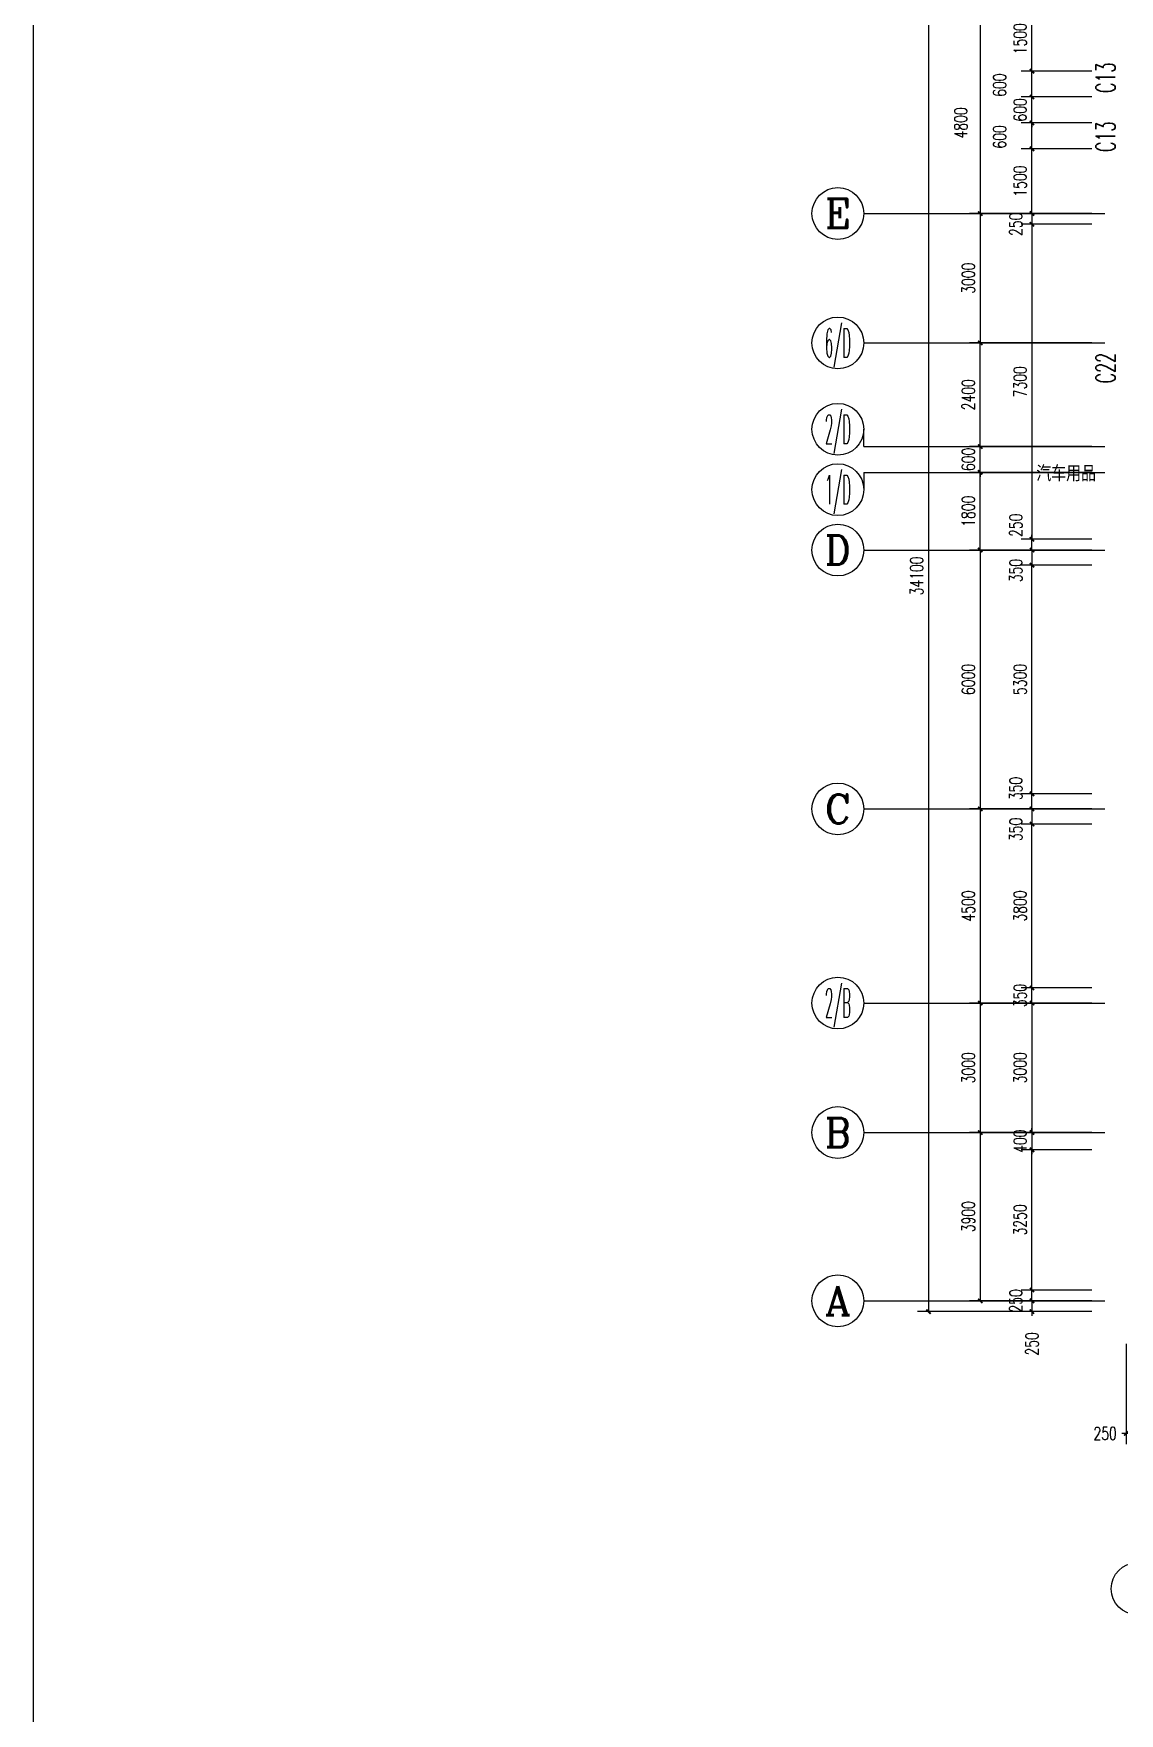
# Model space of a CAD drawing. Extents: x 392800 to 1041602, y -388882 to -94077.
# Drawn here: x 392800 to 417968, y -226017 to -187086 of the extents above; entities that cross this region are included whole.
import ezdxf
from ezdxf.enums import TextEntityAlignment as Align

# ---------------------------------------------------------------- set-up
doc = ezdxf.new("R2010")
doc.units = 0
doc.header["$LTSCALE"] = 1000
doc.header["$MEASUREMENT"] = 0
for name, color, linetype in [('AXIS_TEXT', 7, 'Continuous'), ('IBS-完成面', 2, 'Continuous'), ('IBS-轴号', 160, 'Continuous'), ('IBS－外尺寸标注', 51, 'Continuous'), ('PUB_TEXT', 7, 'Continuous')]:
    doc.layers.add(name, color=color, linetype=linetype)
doc.layers.add('品类文字', color=7, linetype='Continuous', lineweight=5)
doc.styles.add('-仿宋_GB2312', font='', dxfattribs={"width": 0.8})
doc.styles.add('_HZFS', font='txt.shx', dxfattribs={"width": 0.6, "bigfont": 'HZFS.shx'})
doc.styles.add('_TCH_DIM_T3', font='SIMPLEX', dxfattribs={"width": 0.705882, "bigfont": 'GBCBIG'})
doc.styles.add('COMPLEX', font='COMPLEX')
doc.styles.get('-仿宋_GB2312').set_extended_font_data('FangSong_GB2312')
doc.dimstyles.new('_TCH_ARCH&&100', dxfattribs={"dimtxt": 297.5, "dimasz": 100, "dimexe": 250, "dimexo": 300, "dimgap": 126.25, "dimtad": 1, "dimdec": 0, "dimzin": 0, "dimdsep": 46, "dimtxsty": '_TCH_DIM_T3', "dimblk": 'ARCHTICK', "dimcen": 0.09, "dimclrt": 7, "dimazin": 2, "dimtfac": 1, "dimtdec": 0, "dimtix": 1, "dimtmove": 2, "dimatfit": 3, "dimfxl": 1, "dimtolj": 1, "dimtzin": 0, "dimarcsym": 0})

# ---------------------------------------------------------------- blocks, each defined once
blk = doc.blocks.new('_AXISO')
blk.add_circle((0, 0), 0.5)
at = {"layer": 'AXIS_TEXT', "style": 'COMPLEX', "width": 1.041667}
blk.add_attdef('A', text='', height=0.56, dxfattribs=at).set_placement((-0.25, -0.28), (0.25, -0.28), align=Align.FIT)
blk = doc.blocks.new('_ArchTick')
at = {"color": 0, "linetype": 'ByBlock', "const_width": 0.4}
blk.add_lwpolyline([(-0.5, -0.5), (0.5, 0.5)], dxfattribs=at)
blk = doc.blocks.new('*D246')
at = {"layer": 'Defpoints', "color": 0, "transparency": 16777216}
for p in [(414742, -194255), (417627, -194255), (417627, -196655)]:
    blk.add_point(p, dxfattribs=at)
at = {"layer": 'IBS－外尺寸标注', "color": 0, "lineweight": -2, "transparency": 16777216}
for p, q in [((417327, -194255), (414492, -194255)), ((414742, -196655), (414742, -194255)), ((417327, -196655), (414492, -196655))]:
    blk.add_line(p, q, dxfattribs=at)
at = {"layer": 'IBS－外尺寸标注', "color": 0, "lineweight": -2, "transparency": 16777216, "xscale": 100, "yscale": 100, "zscale": 100}
for p, rotation in [((414742, -194255), 90), ((414742, -196655), 270)]:
    blk.add_blockref('_ArchTick', p, dxfattribs=dict(at, rotation=rotation))
at = {"layer": 'IBS－外尺寸标注', "color": 7, "transparency": 16777216, "insert": (414467, -195455), "char_height": 297.5, "attachment_point": 5, "rotation": 90, "style": '_TCH_DIM_T3'}
blk.add_mtext('\\A1;2400', dxfattribs=at)
blk = doc.blocks.new('*D247')
at = {"layer": 'Defpoints', "color": 0, "transparency": 16777216}
for p in [(414742, -196655), (417627, -196655), (417627, -197255)]:
    blk.add_point(p, dxfattribs=at)
at = {"layer": 'IBS－外尺寸标注', "color": 0, "lineweight": -2, "transparency": 16777216}
for p, q in [((414742, -196655), (414742, -196555)), ((417327, -196655), (414492, -196655)), ((414742, -197255), (414742, -196655)), ((417327, -197255), (414492, -197255)), ((414742, -197255), (414742, -197355))]:
    blk.add_line(p, q, dxfattribs=at)
at = {"layer": 'IBS－外尺寸标注', "color": 0, "lineweight": -2, "transparency": 16777216, "xscale": 100, "yscale": 100, "zscale": 100}
for p, rotation in [((414742, -196655), 270), ((414742, -197255), 90)]:
    blk.add_blockref('_ArchTick', p, dxfattribs=dict(at, rotation=rotation))
at = {"layer": 'IBS－外尺寸标注', "color": 7, "transparency": 16777216, "insert": (414467, -196955), "char_height": 297.5, "attachment_point": 5, "rotation": 90, "style": '_TCH_DIM_T3'}
blk.add_mtext('\\A1;600', dxfattribs=at)
blk = doc.blocks.new('*D248')
at = {"layer": 'Defpoints', "color": 0, "transparency": 16777216}
for p in [(414742, -197255), (417627, -197255), (417627, -199055)]:
    blk.add_point(p, dxfattribs=at)
at = {"layer": 'IBS－外尺寸标注', "color": 0, "lineweight": -2, "transparency": 16777216}
for p, q in [((417327, -197255), (414492, -197255)), ((414742, -199055), (414742, -197255)), ((417327, -199055), (414492, -199055))]:
    blk.add_line(p, q, dxfattribs=at)
at = {"layer": 'IBS－外尺寸标注', "color": 0, "lineweight": -2, "transparency": 16777216, "xscale": 100, "yscale": 100, "zscale": 100}
for p, rotation in [((414742, -197255), 90), ((414742, -199055), 270)]:
    blk.add_blockref('_ArchTick', p, dxfattribs=dict(at, rotation=rotation))
at = {"layer": 'IBS－外尺寸标注', "color": 7, "transparency": 16777216, "insert": (414467, -198155), "char_height": 297.5, "attachment_point": 5, "rotation": 90, "style": '_TCH_DIM_T3'}
blk.add_mtext('\\A1;1800', dxfattribs=at)
blk = doc.blocks.new('*D251')
at = {"layer": 'Defpoints', "color": 0, "transparency": 16777216}
for p in [(415942, -216205), (417627, -216205), (417627, -216455)]:
    blk.add_point(p, dxfattribs=at)
at = {"layer": 'IBS－外尺寸标注', "color": 0, "lineweight": -2, "transparency": 16777216}
for p, q in [((417327, -216205), (415692, -216205)), ((417327, -216455), (415692, -216455)), ((415942, -216205), (415942, -216105)), ((415942, -216455), (415942, -216205)), ((415942, -216455), (415942, -216555))]:
    blk.add_line(p, q, dxfattribs=at)
at = {"layer": 'IBS－外尺寸标注', "color": 0, "lineweight": -2, "transparency": 16777216, "xscale": 100, "yscale": 100, "zscale": 100}
for p, rotation in [((415942, -216205), 270), ((415942, -216455), 90)]:
    blk.add_blockref('_ArchTick', p, dxfattribs=dict(at, rotation=rotation))
at = {"layer": 'IBS－外尺寸标注', "color": 7, "transparency": 16777216, "insert": (415567, -216455), "char_height": 297.5, "attachment_point": 5, "rotation": 90, "style": '_TCH_DIM_T3'}
blk.add_mtext('\\A1;250', dxfattribs=at)
blk = doc.blocks.new('*D252')
at = {"layer": 'Defpoints', "color": 0, "transparency": 16777216}
for p in [(415942, -212955), (417627, -212955), (417627, -216205)]:
    blk.add_point(p, dxfattribs=at)
at = {"layer": 'IBS－外尺寸标注', "color": 0, "lineweight": -2, "transparency": 16777216}
for p, q in [((417327, -212955), (415692, -212955)), ((415942, -216205), (415942, -212955)), ((417327, -216205), (415692, -216205))]:
    blk.add_line(p, q, dxfattribs=at)
at = {"layer": 'IBS－外尺寸标注', "color": 0, "lineweight": -2, "transparency": 16777216, "xscale": 100, "yscale": 100, "zscale": 100}
for p, rotation in [((415942, -212955), 90), ((415942, -216205), 270)]:
    blk.add_blockref('_ArchTick', p, dxfattribs=dict(at, rotation=rotation))
at = {"layer": 'IBS－外尺寸标注', "color": 7, "transparency": 16777216, "insert": (415667, -214580), "char_height": 297.5, "attachment_point": 5, "rotation": 90, "style": '_TCH_DIM_T3'}
blk.add_mtext('\\A1;3250', dxfattribs=at)
blk = doc.blocks.new('*D253')
at = {"layer": 'Defpoints', "color": 0, "transparency": 16777216}
for p in [(417627, -216455), (415942, -216705), (417627, -216705)]:
    blk.add_point(p, dxfattribs=at)
at = {"layer": 'IBS－外尺寸标注', "color": 0, "lineweight": -2, "transparency": 16777216}
for p, q in [((417327, -216455), (415692, -216455)), ((415942, -216455), (415942, -216355)), ((415942, -216455), (415942, -216705)), ((417327, -216705), (415692, -216705)), ((415942, -216705), (415942, -216805))]:
    blk.add_line(p, q, dxfattribs=at)
at = {"layer": 'IBS－外尺寸标注', "color": 0, "lineweight": -2, "transparency": 16777216, "xscale": 100, "yscale": 100, "zscale": 100}
for p, rotation in [((415942, -216455), 270), ((415942, -216705), 90)]:
    blk.add_blockref('_ArchTick', p, dxfattribs=dict(at, rotation=rotation))
at = {"layer": 'IBS－外尺寸标注', "color": 7, "transparency": 16777216, "insert": (415942, -217453), "char_height": 297.5, "attachment_point": 5, "rotation": 90, "style": '_TCH_DIM_T3'}
blk.add_mtext('\\A1;250', dxfattribs=at)
blk = doc.blocks.new('*D254')
at = {"layer": 'Defpoints', "color": 0, "transparency": 16777216}
for p in [(417627, -212555), (415942, -212955), (417627, -212955)]:
    blk.add_point(p, dxfattribs=at)
at = {"layer": 'IBS－外尺寸标注', "color": 0, "lineweight": -2, "transparency": 16777216}
for p, q in [((417327, -212555), (415692, -212555)), ((415942, -212555), (415942, -212455)), ((415942, -212555), (415942, -212955)), ((417327, -212955), (415692, -212955)), ((415942, -212955), (415942, -213055))]:
    blk.add_line(p, q, dxfattribs=at)
at = {"layer": 'IBS－外尺寸标注', "color": 0, "lineweight": -2, "transparency": 16777216, "xscale": 100, "yscale": 100, "zscale": 100}
for p, rotation in [((415942, -212555), 270), ((415942, -212955), 90)]:
    blk.add_blockref('_ArchTick', p, dxfattribs=dict(at, rotation=rotation))
at = {"layer": 'IBS－外尺寸标注', "color": 7, "transparency": 16777216, "insert": (415667, -212755), "char_height": 297.5, "attachment_point": 5, "rotation": 90, "style": '_TCH_DIM_T3'}
blk.add_mtext('\\A1;400', dxfattribs=at)
blk = doc.blocks.new('*D255')
at = {"layer": 'Defpoints', "color": 0, "transparency": 16777216}
for p in [(415942, -209205), (417627, -209205), (417627, -209555)]:
    blk.add_point(p, dxfattribs=at)
at = {"layer": 'IBS－外尺寸标注', "color": 0, "lineweight": -2, "transparency": 16777216}
for p, q in [((417327, -209205), (415692, -209205)), ((415942, -209205), (415942, -209105)), ((415942, -209555), (415942, -209205)), ((417327, -209555), (415692, -209555)), ((415942, -209555), (415942, -209655))]:
    blk.add_line(p, q, dxfattribs=at)
at = {"layer": 'IBS－外尺寸标注', "color": 0, "lineweight": -2, "transparency": 16777216, "xscale": 100, "yscale": 100, "zscale": 100}
for p, rotation in [((415942, -209205), 270), ((415942, -209555), 90)]:
    blk.add_blockref('_ArchTick', p, dxfattribs=dict(at, rotation=rotation))
at = {"layer": 'IBS－外尺寸标注', "color": 7, "transparency": 16777216, "insert": (415667, -209380), "char_height": 297.5, "attachment_point": 5, "rotation": 90, "style": '_TCH_DIM_T3'}
blk.add_mtext('\\A1;350', dxfattribs=at)
blk = doc.blocks.new('*D256')
at = {"layer": 'Defpoints', "color": 0, "transparency": 16777216}
for p in [(417627, -205055), (415942, -205405), (417627, -205405)]:
    blk.add_point(p, dxfattribs=at)
at = {"layer": 'IBS－外尺寸标注', "color": 0, "lineweight": -2, "transparency": 16777216}
for p, q in [((417327, -205055), (415692, -205055)), ((415942, -205055), (415942, -205405)), ((417327, -205405), (415692, -205405))]:
    blk.add_line(p, q, dxfattribs=at)
at = {"layer": 'IBS－外尺寸标注', "color": 0, "lineweight": -2, "transparency": 16777216, "xscale": 100, "yscale": 100, "zscale": 100}
for p, rotation in [((415942, -205055), 90), ((415942, -205405), 270)]:
    blk.add_blockref('_ArchTick', p, dxfattribs=dict(at, rotation=rotation))
at = {"layer": 'IBS－外尺寸标注', "color": 7, "transparency": 16777216, "insert": (415567, -205530), "char_height": 297.5, "attachment_point": 5, "rotation": 90, "style": '_TCH_DIM_T3'}
blk.add_mtext('\\A1;350', dxfattribs=at)
blk = doc.blocks.new('*D257')
at = {"layer": 'Defpoints', "color": 0, "transparency": 16777216}
for p in [(415942, -204705), (417627, -204705), (417627, -205055)]:
    blk.add_point(p, dxfattribs=at)
at = {"layer": 'IBS－外尺寸标注', "color": 0, "lineweight": -2, "transparency": 16777216}
for p, q in [((417327, -204705), (415692, -204705)), ((415942, -205055), (415942, -204705)), ((417327, -205055), (415692, -205055))]:
    blk.add_line(p, q, dxfattribs=at)
at = {"layer": 'IBS－外尺寸标注', "color": 0, "lineweight": -2, "transparency": 16777216, "xscale": 100, "yscale": 100, "zscale": 100}
for p, rotation in [((415942, -204705), 90), ((415942, -205055), 270)]:
    blk.add_blockref('_ArchTick', p, dxfattribs=dict(at, rotation=rotation))
at = {"layer": 'IBS－外尺寸标注', "color": 7, "transparency": 16777216, "insert": (415567, -204580), "char_height": 297.5, "attachment_point": 5, "rotation": 90, "style": '_TCH_DIM_T3'}
blk.add_mtext('\\A1;350', dxfattribs=at)
blk = doc.blocks.new('*D258')
at = {"layer": 'Defpoints', "color": 0, "transparency": 16777216}
for p in [(417627, -199055), (415942, -199405), (417627, -199405)]:
    blk.add_point(p, dxfattribs=at)
at = {"layer": 'IBS－外尺寸标注', "color": 0, "lineweight": -2, "transparency": 16777216}
for p, q in [((417327, -199055), (415692, -199055)), ((415942, -199055), (415942, -199405)), ((417327, -199405), (415692, -199405))]:
    blk.add_line(p, q, dxfattribs=at)
at = {"layer": 'IBS－外尺寸标注', "color": 0, "lineweight": -2, "transparency": 16777216, "xscale": 100, "yscale": 100, "zscale": 100}
for p, rotation in [((415942, -199055), 90), ((415942, -199405), 270)]:
    blk.add_blockref('_ArchTick', p, dxfattribs=dict(at, rotation=rotation))
at = {"layer": 'IBS－外尺寸标注', "color": 7, "transparency": 16777216, "insert": (415567, -199530), "char_height": 297.5, "attachment_point": 5, "rotation": 90, "style": '_TCH_DIM_T3'}
blk.add_mtext('\\A1;350', dxfattribs=at)
blk = doc.blocks.new('*D259')
at = {"layer": 'Defpoints', "color": 0, "transparency": 16777216}
for p in [(415942, -198805), (417627, -198805), (417627, -199055)]:
    blk.add_point(p, dxfattribs=at)
at = {"layer": 'IBS－外尺寸标注', "color": 0, "lineweight": -2, "transparency": 16777216}
for p, q in [((417327, -198805), (415692, -198805)), ((415942, -198805), (415942, -198705)), ((415942, -199055), (415942, -198805)), ((417327, -199055), (415692, -199055)), ((415942, -199055), (415942, -199155))]:
    blk.add_line(p, q, dxfattribs=at)
at = {"layer": 'IBS－外尺寸标注', "color": 0, "lineweight": -2, "transparency": 16777216, "xscale": 100, "yscale": 100, "zscale": 100}
for p, rotation in [((415942, -198805), 270), ((415942, -199055), 90)]:
    blk.add_blockref('_ArchTick', p, dxfattribs=dict(at, rotation=rotation))
at = {"layer": 'IBS－外尺寸标注', "color": 7, "transparency": 16777216, "insert": (415567, -198480), "char_height": 297.5, "attachment_point": 5, "rotation": 90, "style": '_TCH_DIM_T3'}
blk.add_mtext('\\A1;250', dxfattribs=at)
blk = doc.blocks.new('*D260')
at = {"layer": 'Defpoints', "color": 0, "transparency": 16777216}
for p in [(415942, -191505), (417627, -191255), (417627, -191505)]:
    blk.add_point(p, dxfattribs=at)
at = {"layer": 'IBS－外尺寸标注', "color": 0, "lineweight": -2, "transparency": 16777216}
for p, q in [((417327, -191255), (415692, -191255)), ((417327, -191505), (415692, -191505)), ((415942, -191255), (415942, -191155)), ((415942, -191255), (415942, -191505)), ((415942, -191505), (415942, -191605))]:
    blk.add_line(p, q, dxfattribs=at)
at = {"layer": 'IBS－外尺寸标注', "color": 0, "lineweight": -2, "transparency": 16777216, "xscale": 100, "yscale": 100, "zscale": 100}
for p, rotation in [((415942, -191255), 270), ((415942, -191505), 90)]:
    blk.add_blockref('_ArchTick', p, dxfattribs=dict(at, rotation=rotation))
at = {"layer": 'IBS－外尺寸标注', "color": 7, "transparency": 16777216, "insert": (415567, -191505), "char_height": 297.5, "attachment_point": 5, "rotation": 90, "style": '_TCH_DIM_T3'}
blk.add_mtext('\\A1;250', dxfattribs=at)
blk = doc.blocks.new('*D265')
at = {"layer": 'Defpoints', "color": 0, "transparency": 16777216}
for p in [(418127, -217155), (418377, -217155), (418127, -219529)]:
    blk.add_point(p, dxfattribs=at)
at = {"layer": 'IBS－外尺寸标注', "color": 0, "lineweight": -2, "transparency": 16777216}
for p, q in [((418127, -217455), (418127, -219779)), ((418377, -217455), (418377, -219779)), ((418127, -219529), (418027, -219529)), ((418377, -219529), (418127, -219529)), ((418377, -219529), (418477, -219529))]:
    blk.add_line(p, q, dxfattribs=at)
at = {"layer": 'IBS－外尺寸标注', "color": 0, "lineweight": -2, "transparency": 16777216, "xscale": 100, "yscale": 100, "zscale": 100}
blk.add_blockref('_ArchTick', (418127, -219529), dxfattribs=at)
at = {"layer": 'IBS－外尺寸标注', "color": 0, "lineweight": -2, "transparency": 16777216, "xscale": 100, "yscale": 100, "zscale": 100, "rotation": 180}
blk.add_blockref('_ArchTick', (418377, -219529), dxfattribs=at)
at = {"layer": 'IBS－外尺寸标注', "color": 7, "transparency": 16777216, "insert": (417637, -219529), "char_height": 297.5, "attachment_point": 5, "style": '_TCH_DIM_T3'}
blk.add_mtext('\\A1;250', dxfattribs=at)
blk = doc.blocks.new('*D322')
at = {"layer": 'Defpoints', "color": 0, "transparency": 16777216}
for p in [(415942, -205405), (417627, -205405), (417627, -209205)]:
    blk.add_point(p, dxfattribs=at)
at = {"layer": 'IBS－外尺寸标注', "color": 0, "lineweight": -2, "transparency": 16777216}
for p, q in [((417327, -205405), (415692, -205405)), ((415942, -209205), (415942, -205405)), ((417327, -209205), (415692, -209205))]:
    blk.add_line(p, q, dxfattribs=at)
at = {"layer": 'IBS－外尺寸标注', "color": 0, "lineweight": -2, "transparency": 16777216, "xscale": 100, "yscale": 100, "zscale": 100}
for p, rotation in [((415942, -205405), 90), ((415942, -209205), 270)]:
    blk.add_blockref('_ArchTick', p, dxfattribs=dict(at, rotation=rotation))
at = {"layer": 'IBS－外尺寸标注', "color": 7, "transparency": 16777216, "insert": (415667, -207305), "char_height": 297.5, "attachment_point": 5, "rotation": 90, "style": '_TCH_DIM_T3'}
blk.add_mtext('\\A1;3800', dxfattribs=at)
blk = doc.blocks.new('*D323')
at = {"layer": 'Defpoints', "color": 0, "transparency": 16777216}
for p in [(415942, -199405), (417627, -199405), (417627, -204705)]:
    blk.add_point(p, dxfattribs=at)
at = {"layer": 'IBS－外尺寸标注', "color": 0, "lineweight": -2, "transparency": 16777216}
for p, q in [((417327, -199405), (415692, -199405)), ((415942, -204705), (415942, -199405)), ((417327, -204705), (415692, -204705))]:
    blk.add_line(p, q, dxfattribs=at)
at = {"layer": 'IBS－外尺寸标注', "color": 0, "lineweight": -2, "transparency": 16777216, "xscale": 100, "yscale": 100, "zscale": 100}
for p, rotation in [((415942, -199405), 90), ((415942, -204705), 270)]:
    blk.add_blockref('_ArchTick', p, dxfattribs=dict(at, rotation=rotation))
at = {"layer": 'IBS－外尺寸标注', "color": 7, "transparency": 16777216, "insert": (415667, -202055), "char_height": 297.5, "attachment_point": 5, "rotation": 90, "style": '_TCH_DIM_T3'}
blk.add_mtext('\\A1;5300', dxfattribs=at)
blk = doc.blocks.new('*D325')
at = {"layer": 'Defpoints', "color": 0, "transparency": 16777216}
for p in [(417627, -209555), (415942, -212555), (417627, -212555)]:
    blk.add_point(p, dxfattribs=at)
at = {"layer": 'IBS－外尺寸标注', "color": 0, "lineweight": -2, "transparency": 16777216}
for p, q in [((417327, -209555), (415692, -209555)), ((415942, -209555), (415942, -212555)), ((417327, -212555), (415692, -212555))]:
    blk.add_line(p, q, dxfattribs=at)
at = {"layer": 'IBS－外尺寸标注', "color": 0, "lineweight": -2, "transparency": 16777216, "xscale": 100, "yscale": 100, "zscale": 100}
for p, rotation in [((415942, -209555), 90), ((415942, -212555), 270)]:
    blk.add_blockref('_ArchTick', p, dxfattribs=dict(at, rotation=rotation))
at = {"layer": 'IBS－外尺寸标注', "color": 7, "transparency": 16777216, "insert": (415667, -211055), "char_height": 297.5, "attachment_point": 5, "rotation": 90, "style": '_TCH_DIM_T3'}
blk.add_mtext('\\A1;3000', dxfattribs=at)
blk = doc.blocks.new('*D326')
at = {"layer": 'Defpoints', "color": 0, "transparency": 16777216}
for p in [(417627, -191505), (415942, -198805), (417627, -198805)]:
    blk.add_point(p, dxfattribs=at)
at = {"layer": 'IBS－外尺寸标注', "color": 0, "lineweight": -2, "transparency": 16777216}
for p, q in [((417327, -191505), (415692, -191505)), ((415942, -191505), (415942, -198805)), ((417327, -198805), (415692, -198805))]:
    blk.add_line(p, q, dxfattribs=at)
at = {"layer": 'IBS－外尺寸标注', "color": 0, "lineweight": -2, "transparency": 16777216, "xscale": 100, "yscale": 100, "zscale": 100}
for p, rotation in [((415942, -191505), 90), ((415942, -198805), 270)]:
    blk.add_blockref('_ArchTick', p, dxfattribs=dict(at, rotation=rotation))
at = {"layer": 'IBS－外尺寸标注', "color": 7, "transparency": 16777216, "insert": (415667, -195155), "char_height": 297.5, "attachment_point": 5, "rotation": 90, "style": '_TCH_DIM_T3'}
blk.add_mtext('\\A1;7300', dxfattribs=at)
blk = doc.blocks.new('*D327')
at = {"layer": 'Defpoints', "color": 0, "transparency": 16777216}
for p in [(415942, -186455), (417627, -186455), (417627, -187955)]:
    blk.add_point(p, dxfattribs=at)
at = {"layer": 'IBS－外尺寸标注', "color": 0, "lineweight": -2, "transparency": 16777216}
for p, q in [((417327, -186455), (415692, -186455)), ((415942, -187955), (415942, -186455)), ((417327, -187955), (415692, -187955))]:
    blk.add_line(p, q, dxfattribs=at)
at = {"layer": 'IBS－外尺寸标注', "color": 0, "lineweight": -2, "transparency": 16777216, "xscale": 100, "yscale": 100, "zscale": 100}
for p, rotation in [((415942, -186455), 90), ((415942, -187955), 270)]:
    blk.add_blockref('_ArchTick', p, dxfattribs=dict(at, rotation=rotation))
at = {"layer": 'IBS－外尺寸标注', "color": 7, "transparency": 16777216, "insert": (415667, -187205), "char_height": 297.5, "attachment_point": 5, "rotation": 90, "style": '_TCH_DIM_T3'}
blk.add_mtext('\\A1;1500', dxfattribs=at)
blk = doc.blocks.new('*D328')
at = {"layer": 'Defpoints', "color": 0, "transparency": 16777216}
for p in [(415942, -187955), (417627, -187955), (417627, -188555)]:
    blk.add_point(p, dxfattribs=at)
at = {"layer": 'IBS－外尺寸标注', "color": 0, "lineweight": -2, "transparency": 16777216}
for p, q in [((417327, -187955), (415692, -187955)), ((415942, -188555), (415942, -187955)), ((417327, -188555), (415692, -188555))]:
    blk.add_line(p, q, dxfattribs=at)
at = {"layer": 'IBS－外尺寸标注', "color": 0, "lineweight": -2, "transparency": 16777216, "xscale": 100, "yscale": 100, "zscale": 100}
for p, rotation in [((415942, -187955), 90), ((415942, -188555), 270)]:
    blk.add_blockref('_ArchTick', p, dxfattribs=dict(at, rotation=rotation))
at = {"layer": 'IBS－外尺寸标注', "color": 7, "transparency": 16777216, "insert": (415192, -188280), "char_height": 297.5, "attachment_point": 5, "rotation": 90, "style": '_TCH_DIM_T3'}
blk.add_mtext('\\A1;600', dxfattribs=at)
blk = doc.blocks.new('*D329')
at = {"layer": 'Defpoints', "color": 0, "transparency": 16777216}
for p in [(415942, -188555), (417627, -188555), (417627, -189155)]:
    blk.add_point(p, dxfattribs=at)
at = {"layer": 'IBS－外尺寸标注', "color": 0, "lineweight": -2, "transparency": 16777216}
for p, q in [((417327, -188555), (415692, -188555)), ((415942, -188555), (415942, -188455)), ((415942, -189155), (415942, -188555)), ((417327, -189155), (415692, -189155)), ((415942, -189155), (415942, -189255))]:
    blk.add_line(p, q, dxfattribs=at)
at = {"layer": 'IBS－外尺寸标注', "color": 0, "lineweight": -2, "transparency": 16777216, "xscale": 100, "yscale": 100, "zscale": 100}
for p, rotation in [((415942, -188555), 270), ((415942, -189155), 90)]:
    blk.add_blockref('_ArchTick', p, dxfattribs=dict(at, rotation=rotation))
at = {"layer": 'IBS－外尺寸标注', "color": 7, "transparency": 16777216, "insert": (415667, -188855), "char_height": 297.5, "attachment_point": 5, "rotation": 90, "style": '_TCH_DIM_T3'}
blk.add_mtext('\\A1;600', dxfattribs=at)
blk = doc.blocks.new('*D330')
at = {"layer": 'Defpoints', "color": 0, "transparency": 16777216}
for p in [(415942, -189155), (417627, -189155), (417627, -189755)]:
    blk.add_point(p, dxfattribs=at)
at = {"layer": 'IBS－外尺寸标注', "color": 0, "lineweight": -2, "transparency": 16777216}
for p, q in [((417327, -189155), (415692, -189155)), ((415942, -189755), (415942, -189155)), ((417327, -189755), (415692, -189755))]:
    blk.add_line(p, q, dxfattribs=at)
at = {"layer": 'IBS－外尺寸标注', "color": 0, "lineweight": -2, "transparency": 16777216, "xscale": 100, "yscale": 100, "zscale": 100}
for p, rotation in [((415942, -189155), 90), ((415942, -189755), 270)]:
    blk.add_blockref('_ArchTick', p, dxfattribs=dict(at, rotation=rotation))
at = {"layer": 'IBS－外尺寸标注', "color": 7, "transparency": 16777216, "insert": (415192, -189480), "char_height": 297.5, "attachment_point": 5, "rotation": 90, "style": '_TCH_DIM_T3'}
blk.add_mtext('\\A1;600', dxfattribs=at)
blk = doc.blocks.new('*D331')
at = {"layer": 'Defpoints', "color": 0, "transparency": 16777216}
for p in [(415942, -189755), (417627, -189755), (417627, -191255)]:
    blk.add_point(p, dxfattribs=at)
at = {"layer": 'IBS－外尺寸标注', "color": 0, "lineweight": -2, "transparency": 16777216}
for p, q in [((417327, -189755), (415692, -189755)), ((415942, -191255), (415942, -189755)), ((417327, -191255), (415692, -191255))]:
    blk.add_line(p, q, dxfattribs=at)
at = {"layer": 'IBS－外尺寸标注', "color": 0, "lineweight": -2, "transparency": 16777216, "xscale": 100, "yscale": 100, "zscale": 100}
for p, rotation in [((415942, -189755), 90), ((415942, -191255), 270)]:
    blk.add_blockref('_ArchTick', p, dxfattribs=dict(at, rotation=rotation))
at = {"layer": 'IBS－外尺寸标注', "color": 7, "transparency": 16777216, "insert": (415667, -190505), "char_height": 297.5, "attachment_point": 5, "rotation": 90, "style": '_TCH_DIM_T3'}
blk.add_mtext('\\A1;1500', dxfattribs=at)
blk = doc.blocks.new('*D334')
at = {"layer": 'Defpoints', "color": 0, "transparency": 16777216}
for p in [(417627, -209555), (414742, -212555), (417627, -212555)]:
    blk.add_point(p, dxfattribs=at)
at = {"layer": 'IBS－外尺寸标注', "color": 0, "lineweight": -2, "transparency": 16777216}
for p, q in [((417327, -209555), (414492, -209555)), ((414742, -209555), (414742, -212555)), ((417327, -212555), (414492, -212555))]:
    blk.add_line(p, q, dxfattribs=at)
at = {"layer": 'IBS－外尺寸标注', "color": 0, "lineweight": -2, "transparency": 16777216, "xscale": 100, "yscale": 100, "zscale": 100}
for p, rotation in [((414742, -209555), 90), ((414742, -212555), 270)]:
    blk.add_blockref('_ArchTick', p, dxfattribs=dict(at, rotation=rotation))
at = {"layer": 'IBS－外尺寸标注', "color": 7, "transparency": 16777216, "insert": (414467, -211055), "char_height": 297.5, "attachment_point": 5, "rotation": 90, "style": '_TCH_DIM_T3'}
blk.add_mtext('\\A1;3000', dxfattribs=at)
blk = doc.blocks.new('*D335')
at = {"layer": 'Defpoints', "color": 0, "transparency": 16777216}
for p in [(417627, -182605), (413542, -216705), (417627, -216705)]:
    blk.add_point(p, dxfattribs=at)
at = {"layer": 'IBS－外尺寸标注', "color": 0, "lineweight": -2, "transparency": 16777216}
for p, q in [((417327, -182605), (413292, -182605)), ((413542, -182605), (413542, -216705)), ((417327, -216705), (413292, -216705))]:
    blk.add_line(p, q, dxfattribs=at)
at = {"layer": 'IBS－外尺寸标注', "color": 0, "lineweight": -2, "transparency": 16777216, "xscale": 100, "yscale": 100, "zscale": 100}
for p, rotation in [((413542, -182605), 90), ((413542, -216705), 270)]:
    blk.add_blockref('_ArchTick', p, dxfattribs=dict(at, rotation=rotation))
at = {"layer": 'IBS－外尺寸标注', "color": 7, "transparency": 16777216, "insert": (413267, -199655), "char_height": 297.5, "attachment_point": 5, "rotation": 90, "style": '_TCH_DIM_T3'}
blk.add_mtext('\\A1;34100', dxfattribs=at)
blk = doc.blocks.new('*D336')
at = {"layer": 'Defpoints', "color": 0, "transparency": 16777216}
for p in [(417627, -212555), (414742, -216455), (417627, -216455)]:
    blk.add_point(p, dxfattribs=at)
at = {"layer": 'IBS－外尺寸标注', "color": 0, "lineweight": -2, "transparency": 16777216}
for p, q in [((417327, -212555), (414492, -212555)), ((414742, -212555), (414742, -216455)), ((417327, -216455), (414492, -216455))]:
    blk.add_line(p, q, dxfattribs=at)
at = {"layer": 'IBS－外尺寸标注', "color": 0, "lineweight": -2, "transparency": 16777216, "xscale": 100, "yscale": 100, "zscale": 100}
for p, rotation in [((414742, -212555), 90), ((414742, -216455), 270)]:
    blk.add_blockref('_ArchTick', p, dxfattribs=dict(at, rotation=rotation))
at = {"layer": 'IBS－外尺寸标注', "color": 7, "transparency": 16777216, "insert": (414467, -214505), "char_height": 297.5, "attachment_point": 5, "rotation": 90, "style": '_TCH_DIM_T3'}
blk.add_mtext('\\A1;3900', dxfattribs=at)
blk = doc.blocks.new('*D337')
at = {"layer": 'Defpoints', "color": 0, "transparency": 16777216}
for p in [(417627, -205055), (414742, -209555), (417627, -209555)]:
    blk.add_point(p, dxfattribs=at)
at = {"layer": 'IBS－外尺寸标注', "color": 0, "lineweight": -2, "transparency": 16777216}
for p, q in [((417327, -205055), (414492, -205055)), ((414742, -205055), (414742, -209555)), ((417327, -209555), (414492, -209555))]:
    blk.add_line(p, q, dxfattribs=at)
at = {"layer": 'IBS－外尺寸标注', "color": 0, "lineweight": -2, "transparency": 16777216, "xscale": 100, "yscale": 100, "zscale": 100}
for p, rotation in [((414742, -205055), 90), ((414742, -209555), 270)]:
    blk.add_blockref('_ArchTick', p, dxfattribs=dict(at, rotation=rotation))
at = {"layer": 'IBS－外尺寸标注', "color": 7, "transparency": 16777216, "insert": (414467, -207305), "char_height": 297.5, "attachment_point": 5, "rotation": 90, "style": '_TCH_DIM_T3'}
blk.add_mtext('\\A1;4500', dxfattribs=at)
blk = doc.blocks.new('*D338')
at = {"layer": 'Defpoints', "color": 0, "transparency": 16777216}
for p in [(417627, -199055), (414742, -205055), (417627, -205055)]:
    blk.add_point(p, dxfattribs=at)
at = {"layer": 'IBS－外尺寸标注', "color": 0, "lineweight": -2, "transparency": 16777216}
for p, q in [((417327, -199055), (414492, -199055)), ((414742, -199055), (414742, -205055)), ((417327, -205055), (414492, -205055))]:
    blk.add_line(p, q, dxfattribs=at)
at = {"layer": 'IBS－外尺寸标注', "color": 0, "lineweight": -2, "transparency": 16777216, "xscale": 100, "yscale": 100, "zscale": 100}
for p, rotation in [((414742, -199055), 90), ((414742, -205055), 270)]:
    blk.add_blockref('_ArchTick', p, dxfattribs=dict(at, rotation=rotation))
at = {"layer": 'IBS－外尺寸标注', "color": 7, "transparency": 16777216, "insert": (414467, -202055), "char_height": 297.5, "attachment_point": 5, "rotation": 90, "style": '_TCH_DIM_T3'}
blk.add_mtext('\\A1;6000', dxfattribs=at)
blk = doc.blocks.new('*D339')
at = {"layer": 'Defpoints', "color": 0, "transparency": 16777216}
for p in [(417627, -191255), (414742, -194255), (417627, -194255)]:
    blk.add_point(p, dxfattribs=at)
at = {"layer": 'IBS－外尺寸标注', "color": 0, "lineweight": -2, "transparency": 16777216}
for p, q in [((417327, -191255), (414492, -191255)), ((414742, -191255), (414742, -194255)), ((417327, -194255), (414492, -194255))]:
    blk.add_line(p, q, dxfattribs=at)
at = {"layer": 'IBS－外尺寸标注', "color": 0, "lineweight": -2, "transparency": 16777216, "xscale": 100, "yscale": 100, "zscale": 100}
for p, rotation in [((414742, -191255), 90), ((414742, -194255), 270)]:
    blk.add_blockref('_ArchTick', p, dxfattribs=dict(at, rotation=rotation))
at = {"layer": 'IBS－外尺寸标注', "color": 7, "transparency": 16777216, "insert": (414467, -192755), "char_height": 297.5, "attachment_point": 5, "rotation": 90, "style": '_TCH_DIM_T3'}
blk.add_mtext('\\A1;3000', dxfattribs=at)
blk = doc.blocks.new('*D340')
at = {"layer": 'Defpoints', "color": 0, "transparency": 16777216}
for p in [(417627, -186455), (414742, -191255), (417627, -191255)]:
    blk.add_point(p, dxfattribs=at)
at = {"layer": 'IBS－外尺寸标注', "color": 0, "lineweight": -2, "transparency": 16777216}
for p, q in [((417327, -186455), (414492, -186455)), ((414742, -186455), (414742, -191255)), ((417327, -191255), (414492, -191255))]:
    blk.add_line(p, q, dxfattribs=at)
at = {"layer": 'IBS－外尺寸标注', "color": 0, "lineweight": -2, "transparency": 16777216, "xscale": 100, "yscale": 100, "zscale": 100}
for p, rotation in [((414742, -186455), 90), ((414742, -191255), 270)]:
    blk.add_blockref('_ArchTick', p, dxfattribs=dict(at, rotation=rotation))
at = {"layer": 'IBS－外尺寸标注', "color": 7, "transparency": 16777216, "insert": (414292, -189155), "char_height": 297.5, "attachment_point": 5, "rotation": 90, "style": '_TCH_DIM_T3'}
blk.add_mtext('\\A1;4800', dxfattribs=at)

msp = doc.modelspace()

# ---------------------------------------------------------------- linework, layer by layer
at = {"layer": 'IBS-完成面'}
msp.add_lwpolyline([(392799.5, -166588.4), (484085.2, -166588.4), (484085.2, -248691), (392799.5, -248691)], close=True, dxfattribs=at)
at = {"layer": 'IBS-轴号'}
for p, q in [((412042.3, -191255), (417627.2, -191255)), ((412042.3, -194255), (417627.2, -194255)), ((412042.3, -196655), (412042.3, -196255)), ((412042.3, -196655), (417627.2, -196655)), ((412042.3, -197255), (412042.3, -197655)), ((412042.3, -197255), (417627.2, -197255)), ((412042.3, -199055), (417627.2, -199055)), ((412042.3, -205055), (417627.2, -205055)), ((412042.3, -209555), (417627.2, -209555)), ((412042.3, -212555), (417627.2, -212555)), ((412042.3, -216455), (417627.2, -216455))]:
    msp.add_line(p, q, dxfattribs=at)

# ---------------------------------------------------------------- block references
ref = msp.add_blockref('_AXISO', (411442.3, -191255), dxfattribs=dict(at, xscale=1200, yscale=1200, zscale=1200))
ref.add_attrib('A', 'E', dxfattribs={"layer": 'AXIS_TEXT', "height": 672, "style": 'COMPLEX', "width": 1.171875}).set_placement((411142.3, -191591), (411742.3, -191591), align=Align.FIT)
ref = msp.add_blockref('_AXISO', (411442.3, -194255), dxfattribs=dict(at, xscale=1200, yscale=1200, zscale=1200))
ref.add_attrib('A', '6/D', dxfattribs={"layer": 'AXIS_TEXT', "height": 672, "style": 'COMPLEX', "width": 0.317797}).set_placement((411142.3, -194591), (411742.3, -194591), align=Align.FIT)
ref = msp.add_blockref('_AXISO', (411442.3, -196255), dxfattribs=dict(at, xscale=1200, yscale=1200, zscale=1200))
ref.add_attrib('A', '2/D', dxfattribs={"layer": 'AXIS_TEXT', "height": 672, "style": 'COMPLEX', "width": 0.317797}).set_placement((411142.3, -196591), (411742.3, -196591), align=Align.FIT)
ref = msp.add_blockref('_AXISO', (411442.3, -197655), dxfattribs=dict(at, xscale=1200, yscale=1200, zscale=1200))
ref.add_attrib('A', '1/D', dxfattribs={"layer": 'AXIS_TEXT', "height": 672, "style": 'COMPLEX', "width": 0.347222}).set_placement((411142.3, -197991), (411742.3, -197991), align=Align.FIT)
ref = msp.add_blockref('_AXISO', (411442.3, -199055), dxfattribs=dict(at, xscale=1200, yscale=1200, zscale=1200))
ref.add_attrib('A', 'D', dxfattribs={"layer": 'AXIS_TEXT', "height": 672, "style": 'COMPLEX', "width": 1.102941}).set_placement((411142.3, -199391), (411742.3, -199391), align=Align.FIT)
ref = msp.add_blockref('_AXISO', (411442.3, -205055), dxfattribs=dict(at, xscale=1200, yscale=1200, zscale=1200))
ref.add_attrib('A', 'C', dxfattribs={"layer": 'AXIS_TEXT', "height": 672, "style": 'COMPLEX', "width": 1.25}).set_placement((411142.3, -205391), (411742.3, -205391), align=Align.FIT)
ref = msp.add_blockref('_AXISO', (411442.3, -209555), dxfattribs=dict(at, xscale=1200, yscale=1200, zscale=1200))
ref.add_attrib('A', '2/B', dxfattribs={"layer": 'AXIS_TEXT', "height": 672, "style": 'COMPLEX', "width": 0.317797}).set_placement((411142.3, -209891), (411742.3, -209891), align=Align.FIT)
ref = msp.add_blockref('_AXISO', (411442.3, -212555), dxfattribs=dict(at, xscale=1200, yscale=1200, zscale=1200))
ref.add_attrib('A', 'B', dxfattribs={"layer": 'AXIS_TEXT', "height": 672, "style": 'COMPLEX', "width": 1.102941}).set_placement((411142.3, -212891), (411742.3, -212891), align=Align.FIT)
at = {"layer": 'IBS-轴号', "xscale": 1200, "yscale": 1200, "zscale": 1200}
msp.add_blockref('_AXISO', (411442.3, -216455), dxfattribs=at).add_auto_attribs({'A': 'A'})
at = {"layer": 'IBS-轴号'}
ref = msp.add_blockref('_AXISO', (418377.2, -223129.3), dxfattribs=dict(at, xscale=1200, yscale=1200, zscale=1200))
ref.add_attrib('A', '1', dxfattribs={"layer": 'AXIS_TEXT', "height": 672, "style": 'COMPLEX', "width": 2.083333}).set_placement((418077.2, -223465.3), (418677.2, -223465.3), align=Align.FIT)

# ---------------------------------------------------------------- texts
at = {"layer": 'PUB_TEXT', "ltscale": 2, "style": '_HZFS', "width": 0.6}
for s, p in [('C13', (417873.7, -188465.2)), ('C13', (417873.7, -189829.8)), ('C22', (417873.7, -195193.3))]:
    msp.add_text(s, height=450, rotation=90, dxfattribs=at).set_placement(p)
at = {"layer": '品类文字', "style": '-仿宋_GB2312', "width": 0.8}
msp.add_text('汽车用品', height=317.52, dxfattribs=at).set_placement((416040.3, -197427.9))

# ---------------------------------------------------------------- dimensions: what is measured, and where the dimension line sits
at = {"layer": 'IBS－外尺寸标注'}
dim = msp.add_aligned_dim(p1=(417627.2, -182605), p2=(417627.2, -216705), distance=-4084.9, dimstyle='_TCH_ARCH&&100', dxfattribs=at)
dim.commit()
dim.dimension.update_dxf_attribs({"geometry": '*D335', "text_midpoint": (413267.3, -199655)})
for base, p1, p2, picture, middle in [((414742.3, -191255), (417627.2, -186455), (417627.2, -191255), '*D340', (414292.3, -189155)), ((415942.3, -187955), (417627.2, -188555), (417627.2, -187955), '*D328', (415192.3, -188280)), ((415942.3, -189155), (417627.2, -189755), (417627.2, -189155), '*D330', (415192.3, -189480)), ((415942.3, -191505), (417627.2, -191255), (417627.2, -191505), '*D260', (415567.3, -191505)), ((415942.3, -198805), (417627.2, -199055), (417627.2, -198805), '*D259', (415567.3, -198480)), ((415942.3, -199405), (417627.2, -199055), (417627.2, -199405), '*D258', (415567.3, -199530)), ((415942.3, -204705), (417627.2, -205055), (417627.2, -204705), '*D257', (415567.3, -204580)), ((415942.3, -205405), (417627.2, -205055), (417627.2, -205405), '*D256', (415567.3, -205530)), ((415942.3, -216205), (417627.2, -216455), (417627.2, -216205), '*D251', (415567.3, -216455)), ((415942.3, -216705), (417627.2, -216455), (417627.2, -216705), '*D253', (415942.3, -217452.7))]:
    dim = msp.add_linear_dim(base=base, p1=p1, p2=p2, angle=90, dimstyle='_TCH_ARCH&&100', dxfattribs=at)
    dim.commit()
    dim.dimension.update_dxf_attribs({"geometry": picture, "text_midpoint": middle, "dimtype": 160})
for base, p1, p2, picture, middle in [((415942.3, -186455), (417627.2, -187955), (417627.2, -186455), '*D327', (415667.3, -187205)), ((415942.3, -188555), (417627.2, -189155), (417627.2, -188555), '*D329', (415667.3, -188855)), ((415942.3, -189755), (417627.2, -191255), (417627.2, -189755), '*D331', (415667.3, -190505)), ((414742.3, -194255), (417627.2, -191255), (417627.2, -194255), '*D339', (414467.3, -192755)), ((415942.3, -198805), (417627.2, -191505), (417627.2, -198805), '*D326', (415667.3, -195155)), ((414742.3, -194255), (417627.2, -196655), (417627.2, -194255), '*D246', (414467.3, -195455)), ((414742.3, -196655), (417627.2, -197255), (417627.2, -196655), '*D247', (414467.3, -196955)), ((414742.3, -197255), (417627.2, -199055), (417627.2, -197255), '*D248', (414467.3, -198155)), ((414742.3, -205055), (417627.2, -199055), (417627.2, -205055), '*D338', (414467.3, -202055)), ((415942.3, -199405), (417627.2, -204705), (417627.2, -199405), '*D323', (415667.3, -202055)), ((414742.3, -209555), (417627.2, -205055), (417627.2, -209555), '*D337', (414467.3, -207305)), ((415942.3, -205405), (417627.2, -209205), (417627.2, -205405), '*D322', (415667.3, -207305)), ((415942.3, -209205), (417627.2, -209555), (417627.2, -209205), '*D255', (415667.3, -209380)), ((414742.3, -212555), (417627.2, -209555), (417627.2, -212555), '*D334', (414467.3, -211055)), ((415942.3, -212555), (417627.2, -209555), (417627.2, -212555), '*D325', (415667.3, -211055)), ((414742.3, -216455), (417627.2, -212555), (417627.2, -216455), '*D336', (414467.3, -214505)), ((415942.3, -212955), (417627.2, -212555), (417627.2, -212955), '*D254', (415667.3, -212755)), ((415942.3, -212955), (417627.2, -216205), (417627.2, -212955), '*D252', (415667.3, -214580))]:
    dim = msp.add_linear_dim(base=base, p1=p1, p2=p2, angle=90, dimstyle='_TCH_ARCH&&100', dxfattribs=at)
    dim.commit()
    dim.dimension.update_dxf_attribs({"geometry": picture, "text_midpoint": middle})
dim = msp.add_linear_dim(base=(418127.2, -219529.3), p1=(418377.2, -217155), p2=(418127.2, -217155), dimstyle='_TCH_ARCH&&100', dxfattribs=at)
dim.commit()
dim.dimension.update_dxf_attribs({"geometry": '*D265', "text_midpoint": (417636.7, -219529.3), "dimtype": 160})

doc.saveas('drawing.dxf')
